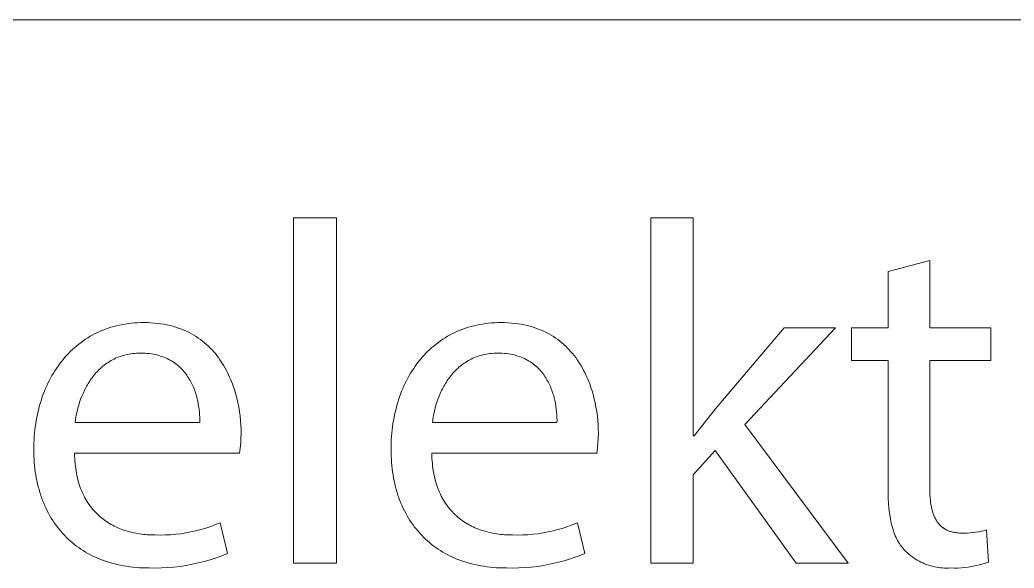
# Model space of a CAD drawing. Header units: millimetres. Extents: x -1283 to 2747, y -259 to 2557.
# Drawn here: x 2288.1 to 2370.6, y -191.6 to -146.1 of the extents above; entities that cross this region are included whole.
import ezdxf

# ---------------------------------------------------------------- set-up
doc = ezdxf.new("R2010")
doc.units = ezdxf.units.MM
doc.header["$MEASUREMENT"] = 0
doc.layers.add('Domyślny', color=7, linetype='Continuous', true_color=0x000000)

msp = doc.modelspace()

# ---------------------------------------------------------------- linework, layer by layer
at = {"layer": 'Domyślny', "color": 18, "lineweight": 15, "true_color": 0x000000}
for p, q in [((1223.933, -146.079), (2743.17, -146.079)), ((2310.806, -162.524), (2314.362, -162.524)), ((2310.806, -191.177), (2310.806, -162.524)), ((2314.362, -162.524), (2314.362, -191.177)), ((2340.473, -191.175), (2340.473, -162.522)), ((2340.473, -162.522), (2343.989, -162.522)), ((2343.989, -162.522), (2343.989, -180.613)), ((2360.172, -166.966), (2363.634, -166.04)), ((2363.634, -166.04), (2363.634, -171.65)), ((2360.172, -171.65), (2360.172, -166.966)), ((2294.962, -171.837), (2295.182, -171.752)), ((2295.182, -171.752), (2295.406, -171.673)), ((2295.406, -171.673), (2295.633, -171.6)), ((2295.633, -171.6), (2295.863, -171.533)), ((2295.863, -171.533), (2296.098, -171.471)), ((2296.098, -171.471), (2296.336, -171.416)), ((2296.336, -171.416), (2296.577, -171.368)), ((2296.577, -171.368), (2296.822, -171.325)), ((2296.822, -171.325), (2297.07, -171.289)), ((2297.07, -171.289), (2297.322, -171.259)), ((2297.322, -171.259), (2297.577, -171.236)), ((2297.577, -171.236), (2297.835, -171.219)), ((2297.835, -171.219), (2298.097, -171.209)), ((2298.097, -171.209), (2298.362, -171.205)), ((2298.362, -171.205), (2298.658, -171.21)), ((2298.658, -171.21), (2298.947, -171.222)), ((2298.947, -171.222), (2299.23, -171.242)), ((2299.23, -171.242), (2299.506, -171.269)), ((2299.506, -171.269), (2299.775, -171.305)), ((2299.775, -171.305), (2300.037, -171.347)), ((2300.037, -171.347), (2300.294, -171.397)), ((2300.294, -171.397), (2300.543, -171.453)), ((2300.543, -171.453), (2300.787, -171.517)), ((2300.787, -171.517), (2301.024, -171.587)), ((2301.024, -171.587), (2301.255, -171.664)), ((2301.255, -171.664), (2301.48, -171.747)), ((2301.48, -171.747), (2301.699, -171.836)), ((2324.635, -171.837), (2324.855, -171.752)), ((2324.855, -171.752), (2325.078, -171.673)), ((2325.078, -171.673), (2325.306, -171.6)), ((2325.306, -171.6), (2325.536, -171.533)), ((2325.536, -171.533), (2325.771, -171.471)), ((2325.771, -171.471), (2326.008, -171.416)), ((2326.008, -171.416), (2326.25, -171.368)), ((2326.25, -171.368), (2326.495, -171.325)), ((2326.495, -171.325), (2326.743, -171.289)), ((2326.743, -171.289), (2326.995, -171.259)), ((2326.995, -171.259), (2327.25, -171.236)), ((2327.25, -171.236), (2327.508, -171.219)), ((2327.508, -171.219), (2327.77, -171.209)), ((2327.77, -171.209), (2328.035, -171.205)), ((2328.035, -171.205), (2328.331, -171.21)), ((2328.331, -171.21), (2328.62, -171.222)), ((2328.62, -171.222), (2328.903, -171.242)), ((2328.903, -171.242), (2329.178, -171.269)), ((2329.178, -171.269), (2329.448, -171.305)), ((2329.448, -171.305), (2329.71, -171.347)), ((2329.71, -171.347), (2329.966, -171.397)), ((2329.966, -171.397), (2330.216, -171.453)), ((2330.216, -171.453), (2330.46, -171.517)), ((2330.46, -171.517), (2330.697, -171.587)), ((2330.697, -171.587), (2330.928, -171.664)), ((2330.928, -171.664), (2331.153, -171.747)), ((2331.153, -171.747), (2331.372, -171.836)), ((2345.815, -178.385), (2351.532, -171.648)), ((2355.813, -171.648), (2348.27, -179.674)), ((2351.532, -171.648), (2355.813, -171.648)), ((2357.139, -174.347), (2357.139, -171.65)), ((2357.139, -171.65), (2360.172, -171.65)), ((2363.634, -171.65), (2368.721, -171.65)), ((2368.721, -171.65), (2368.721, -174.347)), ((2293.527, -172.585), (2293.721, -172.462)), ((2293.721, -172.462), (2293.918, -172.344)), ((2293.918, -172.344), (2294.12, -172.232)), ((2294.12, -172.232), (2294.325, -172.125)), ((2294.325, -172.125), (2294.533, -172.023)), ((2294.533, -172.023), (2294.746, -171.927)), ((2294.746, -171.927), (2294.962, -171.837)), ((2301.699, -171.836), (2301.911, -171.931)), ((2301.911, -171.931), (2302.118, -172.032)), ((2302.118, -172.032), (2302.319, -172.138)), ((2302.319, -172.138), (2302.515, -172.25)), ((2302.515, -172.25), (2302.704, -172.367)), ((2302.704, -172.367), (2302.888, -172.489)), ((2302.888, -172.489), (2303.067, -172.616)), ((2323.2, -172.585), (2323.394, -172.462)), ((2323.394, -172.462), (2323.591, -172.344)), ((2323.591, -172.344), (2323.792, -172.232)), ((2323.792, -172.232), (2323.998, -172.125)), ((2323.998, -172.125), (2324.206, -172.023)), ((2324.206, -172.023), (2324.419, -171.927)), ((2324.419, -171.927), (2324.635, -171.837)), ((2331.372, -171.836), (2331.584, -171.931)), ((2331.584, -171.931), (2331.791, -172.032)), ((2331.791, -172.032), (2331.992, -172.138)), ((2331.992, -172.138), (2332.188, -172.25)), ((2332.188, -172.25), (2332.377, -172.367)), ((2332.377, -172.367), (2332.561, -172.489)), ((2332.561, -172.489), (2332.739, -172.616)), ((2292.448, -173.43), (2292.618, -173.277)), ((2292.618, -173.277), (2292.792, -173.129)), ((2292.792, -173.129), (2292.97, -172.985)), ((2292.97, -172.985), (2293.152, -172.847)), ((2293.152, -172.847), (2293.337, -172.714)), ((2293.337, -172.714), (2293.527, -172.585)), ((2303.067, -172.616), (2303.239, -172.748)), ((2303.239, -172.748), (2303.407, -172.884)), ((2303.407, -172.884), (2303.569, -173.025)), ((2303.569, -173.025), (2303.726, -173.169)), ((2303.726, -173.169), (2303.877, -173.318)), ((2303.877, -173.318), (2304.024, -173.471)), ((2322.12, -173.43), (2322.291, -173.277)), ((2322.291, -173.277), (2322.465, -173.129)), ((2322.465, -173.129), (2322.643, -172.985)), ((2322.643, -172.985), (2322.824, -172.847)), ((2322.824, -172.847), (2323.01, -172.714)), ((2323.01, -172.714), (2323.2, -172.585)), ((2332.739, -172.616), (2332.912, -172.748)), ((2332.912, -172.748), (2333.08, -172.884)), ((2333.08, -172.884), (2333.242, -173.025)), ((2333.242, -173.025), (2333.399, -173.169)), ((2333.399, -173.169), (2333.55, -173.318)), ((2333.55, -173.318), (2333.696, -173.471)), ((2291.658, -174.264), (2291.808, -174.088)), ((2291.808, -174.088), (2291.962, -173.917)), ((2291.962, -173.917), (2292.12, -173.75)), ((2292.12, -173.75), (2292.282, -173.588)), ((2292.282, -173.588), (2292.448, -173.43)), ((2295.889, -174.233), (2295.765, -174.296)), ((2296.017, -174.173), (2295.889, -174.233)), ((2296.147, -174.116), (2296.017, -174.173)), ((2296.279, -174.063), (2296.147, -174.116)), ((2296.415, -174.014), (2296.279, -174.063)), ((2296.553, -173.968), (2296.415, -174.014)), ((2296.694, -173.926), (2296.553, -173.968)), ((2296.838, -173.889), (2296.694, -173.926)), ((2296.985, -173.855), (2296.838, -173.889)), ((2297.135, -173.826), (2296.985, -173.855)), ((2297.287, -173.8), (2297.135, -173.826)), ((2297.443, -173.78), (2297.287, -173.8)), ((2297.601, -173.763), (2297.443, -173.78)), ((2297.762, -173.751), (2297.601, -173.763)), ((2297.927, -173.744), (2297.762, -173.751)), ((2298.094, -173.742), (2297.927, -173.744)), ((2298.279, -173.744), (2298.094, -173.742)), ((2298.46, -173.752), (2298.279, -173.744)), ((2298.636, -173.765), (2298.46, -173.752)), ((2298.808, -173.782), (2298.636, -173.765)), ((2298.976, -173.804), (2298.808, -173.782)), ((2299.14, -173.831), (2298.976, -173.804)), ((2299.3, -173.862), (2299.14, -173.831)), ((2299.455, -173.897), (2299.3, -173.862)), ((2299.606, -173.937), (2299.455, -173.897)), ((2299.754, -173.981), (2299.606, -173.937)), ((2299.897, -174.029), (2299.754, -173.981)), ((2300.037, -174.081), (2299.897, -174.029)), ((2300.172, -174.137), (2300.037, -174.081)), ((2300.304, -174.197), (2300.172, -174.137)), ((2300.432, -174.26), (2300.304, -174.197)), ((2304.024, -173.471), (2304.165, -173.627)), ((2304.165, -173.627), (2304.301, -173.787)), ((2304.301, -173.787), (2304.432, -173.95)), ((2304.432, -173.95), (2304.559, -174.117)), ((2304.559, -174.117), (2304.68, -174.286)), ((2321.331, -174.264), (2321.481, -174.088)), ((2321.481, -174.088), (2321.635, -173.917)), ((2321.635, -173.917), (2321.793, -173.75)), ((2321.793, -173.75), (2321.954, -173.588)), ((2321.954, -173.588), (2322.12, -173.43)), ((2325.562, -174.233), (2325.438, -174.296)), ((2325.69, -174.173), (2325.562, -174.233)), ((2325.82, -174.116), (2325.69, -174.173)), ((2325.952, -174.063), (2325.82, -174.116)), ((2326.088, -174.014), (2325.952, -174.063)), ((2326.226, -173.968), (2326.088, -174.014)), ((2326.367, -173.926), (2326.226, -173.968)), ((2326.511, -173.889), (2326.367, -173.926)), ((2326.658, -173.855), (2326.511, -173.889)), ((2326.808, -173.826), (2326.658, -173.855)), ((2326.96, -173.8), (2326.808, -173.826)), ((2327.116, -173.78), (2326.96, -173.8)), ((2327.274, -173.763), (2327.116, -173.78)), ((2327.435, -173.751), (2327.274, -173.763)), ((2327.599, -173.744), (2327.435, -173.751)), ((2327.767, -173.742), (2327.599, -173.744)), ((2327.952, -173.744), (2327.767, -173.742)), ((2328.133, -173.752), (2327.952, -173.744)), ((2328.309, -173.765), (2328.133, -173.752)), ((2328.481, -173.782), (2328.309, -173.765)), ((2328.649, -173.804), (2328.481, -173.782)), ((2328.813, -173.831), (2328.649, -173.804)), ((2328.973, -173.862), (2328.813, -173.831)), ((2329.128, -173.897), (2328.973, -173.862)), ((2329.279, -173.937), (2329.128, -173.897)), ((2329.427, -173.981), (2329.279, -173.937)), ((2329.57, -174.029), (2329.427, -173.981)), ((2329.71, -174.081), (2329.57, -174.029)), ((2329.845, -174.137), (2329.71, -174.081)), ((2329.977, -174.197), (2329.845, -174.137)), ((2330.105, -174.26), (2329.977, -174.197)), ((2333.696, -173.471), (2333.838, -173.627)), ((2333.838, -173.627), (2333.974, -173.787)), ((2333.974, -173.787), (2334.105, -173.95)), ((2334.105, -173.95), (2334.232, -174.117)), ((2334.232, -174.117), (2334.353, -174.286)), ((2290.974, -175.205), (2291.102, -175.009)), ((2291.102, -175.009), (2291.235, -174.816)), ((2291.235, -174.816), (2291.372, -174.628)), ((2291.372, -174.628), (2291.513, -174.444)), ((2291.513, -174.444), (2291.658, -174.264)), ((2294.763, -175.007), (2294.665, -175.099)), ((2294.864, -174.917), (2294.763, -175.007)), ((2294.967, -174.829), (2294.864, -174.917)), ((2295.073, -174.744), (2294.967, -174.829)), ((2295.182, -174.662), (2295.073, -174.744)), ((2295.293, -174.583), (2295.182, -174.662)), ((2295.407, -174.507), (2295.293, -174.583)), ((2295.524, -174.433), (2295.407, -174.507)), ((2295.643, -174.363), (2295.524, -174.433)), ((2295.765, -174.296), (2295.643, -174.363)), ((2300.556, -174.327), (2300.432, -174.26)), ((2300.676, -174.397), (2300.556, -174.327)), ((2300.793, -174.47), (2300.676, -174.397)), ((2300.906, -174.547), (2300.793, -174.47)), ((2301.016, -174.626), (2300.906, -174.547)), ((2301.122, -174.709), (2301.016, -174.626)), ((2301.225, -174.794), (2301.122, -174.709)), ((2301.324, -174.883), (2301.225, -174.794)), ((2301.419, -174.973), (2301.324, -174.883)), ((2301.512, -175.067), (2301.419, -174.973)), ((2304.68, -174.286), (2304.797, -174.458)), ((2304.797, -174.458), (2304.909, -174.633)), ((2304.909, -174.633), (2305.017, -174.81)), ((2305.017, -174.81), (2305.12, -174.99)), ((2305.12, -174.99), (2305.218, -175.171)), ((2320.646, -175.205), (2320.775, -175.009)), ((2320.775, -175.009), (2320.908, -174.816)), ((2320.908, -174.816), (2321.045, -174.628)), ((2321.045, -174.628), (2321.186, -174.444)), ((2321.186, -174.444), (2321.331, -174.264)), ((2324.436, -175.007), (2324.338, -175.099)), ((2324.537, -174.917), (2324.436, -175.007)), ((2324.64, -174.829), (2324.537, -174.917)), ((2324.746, -174.744), (2324.64, -174.829)), ((2324.855, -174.662), (2324.746, -174.744)), ((2324.966, -174.583), (2324.855, -174.662)), ((2325.08, -174.507), (2324.966, -174.583)), ((2325.197, -174.433), (2325.08, -174.507)), ((2325.316, -174.363), (2325.197, -174.433)), ((2325.438, -174.296), (2325.316, -174.363)), ((2330.229, -174.327), (2330.105, -174.26)), ((2330.349, -174.397), (2330.229, -174.327)), ((2330.466, -174.47), (2330.349, -174.397)), ((2330.579, -174.547), (2330.466, -174.47)), ((2330.689, -174.626), (2330.579, -174.547)), ((2330.795, -174.709), (2330.689, -174.626)), ((2330.897, -174.794), (2330.795, -174.709)), ((2330.997, -174.883), (2330.897, -174.794)), ((2331.092, -174.973), (2330.997, -174.883)), ((2331.185, -175.067), (2331.092, -174.973)), ((2334.353, -174.286), (2334.47, -174.458)), ((2334.47, -174.458), (2334.582, -174.633)), ((2334.582, -174.633), (2334.69, -174.81)), ((2334.69, -174.81), (2334.793, -174.99)), ((2334.793, -174.99), (2334.891, -175.171)), ((2360.172, -174.347), (2357.139, -174.347)), ((2360.172, -185.003), (2360.172, -174.347)), ((2368.721, -174.347), (2363.634, -174.347)), ((2363.634, -174.347), (2363.634, -184.882)), ((2290.503, -176.03), (2290.614, -175.818)), ((2290.614, -175.818), (2290.729, -175.61)), ((2290.729, -175.61), (2290.849, -175.406)), ((2290.849, -175.406), (2290.974, -175.205)), ((2294.047, -175.809), (2293.968, -175.917)), ((2294.128, -175.701), (2294.047, -175.809)), ((2294.211, -175.596), (2294.128, -175.701)), ((2294.297, -175.492), (2294.211, -175.596)), ((2294.385, -175.391), (2294.297, -175.492)), ((2294.476, -175.292), (2294.385, -175.391)), ((2294.569, -175.194), (2294.476, -175.292)), ((2294.665, -175.099), (2294.569, -175.194)), ((2301.601, -175.163), (2301.512, -175.067)), ((2301.687, -175.261), (2301.601, -175.163)), ((2301.77, -175.361), (2301.687, -175.261)), ((2301.849, -175.463), (2301.77, -175.361)), ((2301.926, -175.568), (2301.849, -175.463)), ((2301.999, -175.674), (2301.926, -175.568)), ((2302.069, -175.782), (2301.999, -175.674)), ((2302.137, -175.892), (2302.069, -175.782)), ((2305.218, -175.171), (2305.313, -175.355)), ((2305.313, -175.355), (2305.402, -175.54)), ((2305.402, -175.54), (2305.488, -175.727)), ((2305.488, -175.727), (2305.569, -175.915)), ((2320.176, -176.03), (2320.287, -175.818)), ((2320.287, -175.818), (2320.402, -175.61)), ((2320.402, -175.61), (2320.522, -175.406)), ((2320.522, -175.406), (2320.646, -175.205)), ((2323.72, -175.809), (2323.641, -175.917)), ((2323.801, -175.701), (2323.72, -175.809)), ((2323.884, -175.596), (2323.801, -175.701)), ((2323.97, -175.492), (2323.884, -175.596)), ((2324.058, -175.391), (2323.97, -175.492)), ((2324.149, -175.292), (2324.058, -175.391)), ((2324.242, -175.194), (2324.149, -175.292)), ((2324.338, -175.099), (2324.242, -175.194)), ((2331.274, -175.163), (2331.185, -175.067)), ((2331.36, -175.261), (2331.274, -175.163)), ((2331.443, -175.361), (2331.36, -175.261)), ((2331.522, -175.463), (2331.443, -175.361)), ((2331.599, -175.568), (2331.522, -175.463)), ((2331.672, -175.674), (2331.599, -175.568)), ((2331.742, -175.782), (2331.672, -175.674)), ((2331.81, -175.892), (2331.742, -175.782)), ((2334.891, -175.171), (2334.986, -175.355)), ((2334.986, -175.355), (2335.075, -175.54)), ((2335.075, -175.54), (2335.161, -175.727)), ((2335.161, -175.727), (2335.242, -175.915)), ((2290.103, -176.912), (2290.196, -176.686)), ((2290.196, -176.686), (2290.294, -176.464)), ((2290.294, -176.464), (2290.396, -176.245)), ((2290.396, -176.245), (2290.503, -176.03)), ((2293.548, -176.602), (2293.486, -176.72)), ((2293.612, -176.484), (2293.548, -176.602)), ((2293.679, -176.368), (2293.612, -176.484)), ((2293.747, -176.254), (2293.679, -176.368)), ((2293.819, -176.14), (2293.747, -176.254)), ((2293.892, -176.028), (2293.819, -176.14)), ((2293.968, -175.917), (2293.892, -176.028)), ((2302.201, -176.003), (2302.137, -175.892)), ((2302.263, -176.115), (2302.201, -176.003)), ((2302.322, -176.229), (2302.263, -176.115)), ((2302.378, -176.344), (2302.322, -176.229)), ((2302.431, -176.461), (2302.378, -176.344)), ((2302.482, -176.578), (2302.431, -176.461)), ((2302.529, -176.696), (2302.482, -176.578)), ((2302.575, -176.815), (2302.529, -176.696)), ((2305.569, -175.915), (2305.647, -176.105)), ((2305.647, -176.105), (2305.72, -176.295)), ((2305.72, -176.295), (2305.789, -176.486)), ((2305.789, -176.486), (2305.854, -176.679)), ((2305.854, -176.679), (2305.915, -176.871)), ((2319.776, -176.912), (2319.869, -176.686)), ((2319.869, -176.686), (2319.967, -176.464)), ((2319.967, -176.464), (2320.069, -176.245)), ((2320.069, -176.245), (2320.176, -176.03)), ((2323.221, -176.602), (2323.159, -176.72)), ((2323.285, -176.484), (2323.221, -176.602)), ((2323.351, -176.368), (2323.285, -176.484)), ((2323.42, -176.254), (2323.351, -176.368)), ((2323.492, -176.14), (2323.42, -176.254)), ((2323.565, -176.028), (2323.492, -176.14)), ((2323.641, -175.917), (2323.565, -176.028)), ((2331.874, -176.003), (2331.81, -175.892)), ((2331.936, -176.115), (2331.874, -176.003)), ((2331.995, -176.229), (2331.936, -176.115)), ((2332.051, -176.344), (2331.995, -176.229)), ((2332.104, -176.461), (2332.051, -176.344)), ((2332.154, -176.578), (2332.104, -176.461)), ((2332.202, -176.696), (2332.154, -176.578)), ((2332.248, -176.815), (2332.202, -176.696)), ((2335.242, -175.915), (2335.319, -176.105)), ((2335.319, -176.105), (2335.393, -176.295)), ((2335.393, -176.295), (2335.462, -176.486)), ((2335.462, -176.486), (2335.527, -176.679)), ((2335.527, -176.679), (2335.588, -176.871)), ((2289.85, -177.609), (2289.93, -177.374)), ((2289.93, -177.374), (2290.014, -177.141)), ((2290.014, -177.141), (2290.103, -176.912)), ((2293.21, -177.324), (2293.115, -177.569)), ((2293.313, -177.08), (2293.21, -177.324)), ((2293.369, -176.959), (2293.313, -177.08)), ((2293.426, -176.839), (2293.369, -176.959)), ((2293.486, -176.72), (2293.426, -176.839)), ((2302.618, -176.935), (2302.575, -176.815)), ((2302.658, -177.055), (2302.618, -176.935)), ((2302.696, -177.175), (2302.658, -177.055)), ((2302.731, -177.296), (2302.696, -177.175)), ((2302.764, -177.417), (2302.731, -177.296)), ((2302.795, -177.539), (2302.764, -177.417)), ((2302.823, -177.66), (2302.795, -177.539)), ((2305.915, -176.871), (2305.973, -177.064)), ((2305.973, -177.064), (2306.027, -177.257)), ((2306.027, -177.257), (2306.077, -177.45)), ((2306.077, -177.45), (2306.167, -177.836)), ((2319.523, -177.609), (2319.603, -177.374)), ((2319.603, -177.374), (2319.687, -177.141)), ((2319.687, -177.141), (2319.776, -176.912)), ((2322.883, -177.324), (2322.788, -177.569)), ((2322.986, -177.08), (2322.883, -177.324)), ((2323.041, -176.959), (2322.986, -177.08)), ((2323.099, -176.839), (2323.041, -176.959)), ((2323.159, -176.72), (2323.099, -176.839)), ((2332.29, -176.935), (2332.248, -176.815)), ((2332.331, -177.055), (2332.29, -176.935)), ((2332.369, -177.175), (2332.331, -177.055)), ((2332.404, -177.296), (2332.369, -177.175)), ((2332.437, -177.417), (2332.404, -177.296)), ((2332.468, -177.539), (2332.437, -177.417)), ((2332.496, -177.66), (2332.468, -177.539)), ((2335.588, -176.871), (2335.646, -177.064)), ((2335.646, -177.064), (2335.7, -177.257)), ((2335.7, -177.257), (2335.75, -177.45)), ((2335.75, -177.45), (2335.84, -177.836)), ((2289.578, -178.581), (2289.639, -178.333)), ((2289.639, -178.333), (2289.705, -178.089)), ((2289.705, -178.089), (2289.775, -177.847)), ((2289.775, -177.847), (2289.85, -177.609)), ((2292.882, -178.31), (2292.821, -178.556)), ((2292.951, -178.063), (2292.882, -178.31)), ((2293.029, -177.816), (2292.951, -178.063)), ((2293.115, -177.569), (2293.029, -177.816)), ((2302.873, -177.902), (2302.823, -177.66)), ((2302.915, -178.143), (2302.873, -177.902)), ((2302.948, -178.382), (2302.915, -178.143)), ((2306.167, -177.836), (2306.243, -178.22)), ((2306.243, -178.22), (2306.306, -178.6)), ((2319.251, -178.581), (2319.312, -178.333)), ((2319.312, -178.333), (2319.378, -178.089)), ((2319.378, -178.089), (2319.448, -177.847)), ((2319.448, -177.847), (2319.523, -177.609)), ((2322.555, -178.31), (2322.494, -178.556)), ((2322.624, -178.063), (2322.555, -178.31)), ((2322.702, -177.816), (2322.624, -178.063)), ((2322.788, -177.569), (2322.702, -177.816)), ((2332.546, -177.902), (2332.496, -177.66)), ((2332.588, -178.143), (2332.546, -177.902)), ((2332.621, -178.382), (2332.588, -178.143)), ((2335.84, -177.836), (2335.916, -178.22)), ((2335.916, -178.22), (2335.979, -178.6)), ((2289.424, -179.339), (2289.471, -179.083)), ((2289.471, -179.083), (2289.522, -178.831)), ((2289.522, -178.831), (2289.578, -178.581)), ((2292.724, -179.041), (2292.687, -179.279)), ((2292.769, -178.8), (2292.724, -179.041)), ((2292.821, -178.556), (2292.769, -178.8)), ((2302.974, -178.617), (2302.948, -178.382)), ((2302.992, -178.849), (2302.974, -178.617)), ((2303.003, -179.076), (2302.992, -178.849)), ((2303.008, -179.298), (2303.003, -179.076)), ((2306.306, -178.6), (2306.356, -178.975)), ((2306.356, -178.975), (2306.394, -179.344)), ((2319.097, -179.339), (2319.144, -179.083)), ((2319.144, -179.083), (2319.195, -178.831)), ((2319.195, -178.831), (2319.251, -178.581)), ((2322.397, -179.041), (2322.36, -179.279)), ((2322.442, -178.8), (2322.397, -179.041)), ((2322.494, -178.556), (2322.442, -178.8)), ((2332.647, -178.617), (2332.621, -178.382)), ((2332.665, -178.849), (2332.647, -178.617)), ((2332.676, -179.076), (2332.665, -178.849)), ((2332.68, -179.298), (2332.676, -179.076)), ((2335.979, -178.6), (2336.029, -178.975)), ((2336.029, -178.975), (2336.067, -179.344)), ((2344.07, -180.613), (2345.815, -178.385)), ((2289.313, -180.119), (2289.345, -179.857)), ((2289.345, -179.857), (2289.382, -179.596)), ((2289.382, -179.596), (2289.424, -179.339)), ((2292.687, -179.279), (2292.658, -179.513)), ((2292.658, -179.513), (2303.006, -179.513)), ((2303.006, -179.513), (2303.008, -179.298)), ((2306.394, -179.344), (2306.421, -179.705)), ((2306.421, -179.705), (2306.436, -180.057)), ((2318.985, -180.119), (2319.018, -179.857)), ((2319.018, -179.857), (2319.055, -179.596)), ((2319.055, -179.596), (2319.097, -179.339)), ((2322.36, -179.279), (2322.331, -179.513)), ((2322.331, -179.513), (2332.678, -179.513)), ((2332.678, -179.513), (2332.68, -179.298)), ((2336.067, -179.344), (2336.094, -179.705)), ((2336.094, -179.705), (2336.109, -180.057)), ((2348.27, -179.674), (2356.86, -191.175)), ((2289.245, -180.921), (2289.263, -180.651)), ((2289.263, -180.651), (2289.285, -180.384)), ((2289.285, -180.384), (2289.313, -180.119)), ((2306.431, -180.812), (2306.407, -181.226)), ((2306.441, -180.399), (2306.431, -180.812)), ((2306.436, -180.057), (2306.441, -180.399)), ((2318.918, -180.921), (2318.936, -180.651)), ((2318.936, -180.651), (2318.958, -180.384)), ((2318.958, -180.384), (2318.985, -180.119)), ((2336.103, -180.812), (2336.08, -181.226)), ((2336.114, -180.399), (2336.103, -180.812)), ((2336.109, -180.057), (2336.114, -180.399)), ((2343.989, -180.613), (2344.07, -180.613)), ((2289.223, -181.741), (2289.225, -181.465)), ((2289.225, -181.465), (2289.233, -181.192)), ((2289.233, -181.192), (2289.245, -180.921)), ((2306.37, -181.638), (2306.32, -182.049)), ((2306.407, -181.226), (2306.37, -181.638)), ((2318.896, -181.741), (2318.898, -181.465)), ((2318.898, -181.465), (2318.906, -181.192)), ((2318.906, -181.192), (2318.918, -180.921)), ((2336.043, -181.638), (2335.993, -182.049)), ((2336.08, -181.226), (2336.043, -181.638)), ((2289.225, -182.015), (2289.223, -181.741)), ((2289.233, -182.286), (2289.225, -182.015)), ((2289.246, -182.554), (2289.233, -182.286)), ((2292.605, -182.049), (2292.61, -182.272)), ((2306.32, -182.049), (2292.605, -182.049)), ((2292.61, -182.272), (2292.62, -182.491)), ((2292.62, -182.491), (2292.634, -182.706)), ((2318.898, -182.015), (2318.896, -181.741)), ((2318.906, -182.286), (2318.898, -182.015)), ((2318.919, -182.554), (2318.906, -182.286)), ((2322.278, -182.049), (2322.283, -182.272)), ((2335.993, -182.049), (2322.278, -182.049)), ((2322.283, -182.272), (2322.293, -182.491)), ((2322.293, -182.491), (2322.307, -182.706)), ((2345.815, -181.821), (2343.989, -183.834)), ((2352.552, -191.175), (2345.815, -181.821)), ((2289.264, -182.82), (2289.246, -182.554)), ((2289.288, -183.082), (2289.264, -182.82)), ((2289.316, -183.342), (2289.288, -183.082)), ((2292.634, -182.706), (2292.652, -182.917)), ((2292.652, -182.917), (2292.674, -183.124)), ((2292.674, -183.124), (2292.701, -183.327)), ((2318.937, -182.82), (2318.919, -182.554)), ((2318.961, -183.082), (2318.937, -182.82)), ((2318.989, -183.342), (2318.961, -183.082)), ((2322.307, -182.706), (2322.325, -182.917)), ((2322.325, -182.917), (2322.347, -183.124)), ((2322.347, -183.124), (2322.374, -183.327)), ((2289.35, -183.598), (2289.316, -183.342)), ((2289.388, -183.851), (2289.35, -183.598)), ((2289.432, -184.101), (2289.388, -183.851)), ((2289.481, -184.348), (2289.432, -184.101)), ((2292.701, -183.327), (2292.731, -183.526)), ((2292.731, -183.526), (2292.766, -183.721)), ((2292.766, -183.721), (2292.804, -183.911)), ((2292.804, -183.911), (2292.847, -184.098)), ((2292.847, -184.098), (2292.893, -184.281)), ((2319.023, -183.598), (2318.989, -183.342)), ((2319.061, -183.851), (2319.023, -183.598)), ((2319.105, -184.101), (2319.061, -183.851)), ((2319.154, -184.348), (2319.105, -184.101)), ((2322.374, -183.327), (2322.404, -183.526)), ((2322.404, -183.526), (2322.439, -183.721)), ((2322.439, -183.721), (2322.477, -183.911)), ((2322.477, -183.911), (2322.52, -184.098)), ((2322.52, -184.098), (2322.566, -184.281)), ((2343.989, -183.834), (2343.989, -191.175)), ((2289.534, -184.591), (2289.481, -184.348)), ((2289.593, -184.831), (2289.534, -184.591)), ((2289.656, -185.068), (2289.593, -184.831)), ((2292.893, -184.281), (2292.943, -184.46)), ((2292.943, -184.46), (2292.997, -184.635)), ((2292.997, -184.635), (2293.054, -184.806)), ((2293.054, -184.806), (2293.115, -184.974)), ((2319.207, -184.591), (2319.154, -184.348)), ((2319.266, -184.831), (2319.207, -184.591)), ((2319.329, -185.068), (2319.266, -184.831)), ((2322.566, -184.281), (2322.616, -184.46)), ((2322.616, -184.46), (2322.669, -184.635)), ((2322.669, -184.635), (2322.727, -184.806)), ((2322.727, -184.806), (2322.788, -184.974)), ((2363.634, -184.882), (2363.636, -185.106)), ((2289.725, -185.301), (2289.656, -185.068)), ((2289.798, -185.531), (2289.725, -185.301)), ((2289.876, -185.758), (2289.798, -185.531)), ((2289.959, -185.98), (2289.876, -185.758)), ((2293.115, -184.974), (2293.179, -185.137)), ((2293.179, -185.137), (2293.247, -185.297)), ((2293.247, -185.297), (2293.319, -185.453)), ((2293.319, -185.453), (2293.394, -185.605)), ((2293.394, -185.605), (2293.472, -185.753)), ((2293.472, -185.753), (2293.553, -185.898)), ((2319.398, -185.301), (2319.329, -185.068)), ((2319.471, -185.531), (2319.398, -185.301)), ((2319.549, -185.758), (2319.471, -185.531)), ((2319.632, -185.98), (2319.549, -185.758)), ((2322.788, -184.974), (2322.852, -185.137)), ((2322.852, -185.137), (2322.92, -185.297)), ((2322.92, -185.297), (2322.992, -185.453)), ((2322.992, -185.453), (2323.066, -185.605)), ((2323.066, -185.605), (2323.145, -185.753)), ((2323.145, -185.753), (2323.226, -185.898)), ((2360.176, -185.427), (2360.172, -185.003)), ((2360.189, -185.838), (2360.176, -185.427)), ((2363.636, -185.106), (2363.643, -185.323)), ((2363.643, -185.323), (2363.653, -185.534)), ((2363.653, -185.534), (2363.668, -185.739)), ((2363.668, -185.739), (2363.687, -185.938)), ((2290.047, -186.2), (2289.959, -185.98)), ((2290.14, -186.415), (2290.047, -186.2)), ((2290.237, -186.627), (2290.14, -186.415)), ((2293.553, -185.898), (2293.638, -186.039)), ((2293.638, -186.039), (2293.725, -186.176)), ((2293.725, -186.176), (2293.816, -186.309)), ((2293.816, -186.309), (2293.91, -186.439)), ((2293.91, -186.439), (2294.007, -186.565)), ((2294.007, -186.565), (2294.106, -186.688)), ((2319.72, -186.2), (2319.632, -185.98)), ((2319.813, -186.415), (2319.72, -186.2)), ((2319.91, -186.627), (2319.813, -186.415)), ((2323.226, -185.898), (2323.31, -186.039)), ((2323.31, -186.039), (2323.398, -186.176)), ((2323.398, -186.176), (2323.489, -186.309)), ((2323.489, -186.309), (2323.583, -186.439)), ((2323.583, -186.439), (2323.679, -186.565)), ((2323.679, -186.565), (2323.779, -186.688)), ((2360.212, -186.235), (2360.189, -185.838)), ((2360.244, -186.619), (2360.212, -186.235)), ((2360.287, -186.989), (2360.244, -186.619)), ((2363.687, -185.938), (2363.711, -186.13)), ((2363.711, -186.13), (2363.739, -186.316)), ((2363.739, -186.316), (2363.772, -186.495)), ((2363.772, -186.495), (2363.791, -186.582)), ((2363.791, -186.582), (2363.81, -186.668)), ((2290.339, -186.835), (2290.237, -186.627)), ((2290.446, -187.039), (2290.339, -186.835)), ((2290.557, -187.24), (2290.446, -187.039)), ((2290.673, -187.436), (2290.557, -187.24)), ((2290.794, -187.629), (2290.673, -187.436)), ((2294.106, -186.688), (2294.209, -186.807)), ((2294.209, -186.807), (2294.314, -186.922)), ((2294.314, -186.922), (2294.422, -187.034)), ((2294.422, -187.034), (2294.533, -187.142)), ((2294.533, -187.142), (2294.646, -187.246)), ((2294.646, -187.246), (2294.762, -187.347)), ((2294.762, -187.347), (2294.881, -187.445)), ((2294.881, -187.445), (2295.001, -187.539)), ((2320.012, -186.835), (2319.91, -186.627)), ((2320.119, -187.039), (2320.012, -186.835)), ((2320.23, -187.24), (2320.119, -187.039)), ((2320.346, -187.436), (2320.23, -187.24)), ((2320.467, -187.629), (2320.346, -187.436)), ((2323.779, -186.688), (2323.882, -186.807)), ((2323.882, -186.807), (2323.987, -186.922)), ((2323.987, -186.922), (2324.095, -187.034)), ((2324.095, -187.034), (2324.206, -187.142)), ((2324.206, -187.142), (2324.319, -187.246)), ((2324.319, -187.246), (2324.435, -187.347)), ((2324.435, -187.347), (2324.553, -187.445)), ((2324.553, -187.445), (2324.674, -187.539)), ((2360.312, -187.169), (2360.287, -186.989)), ((2360.34, -187.345), (2360.312, -187.169)), ((2360.37, -187.518), (2360.34, -187.345)), ((2363.81, -186.668), (2363.831, -186.751)), ((2363.831, -186.751), (2363.853, -186.834)), ((2363.853, -186.834), (2363.877, -186.914)), ((2363.877, -186.914), (2363.902, -186.993)), ((2363.902, -186.993), (2363.928, -187.07)), ((2363.928, -187.07), (2363.955, -187.146)), ((2363.955, -187.146), (2363.984, -187.219)), ((2363.984, -187.219), (2364.014, -187.291)), ((2364.014, -187.291), (2364.045, -187.362)), ((2364.045, -187.362), (2364.078, -187.43)), ((2364.078, -187.43), (2364.112, -187.497)), ((2290.919, -187.818), (2290.794, -187.629)), ((2291.049, -188.002), (2290.919, -187.818)), ((2291.184, -188.183), (2291.049, -188.002)), ((2291.322, -188.359), (2291.184, -188.183)), ((2295.001, -187.539), (2295.125, -187.63)), ((2295.125, -187.63), (2295.25, -187.717)), ((2295.25, -187.717), (2295.378, -187.801)), ((2295.378, -187.801), (2295.508, -187.881)), ((2295.508, -187.881), (2295.641, -187.958)), ((2295.641, -187.958), (2295.775, -188.032)), ((2295.775, -188.032), (2295.911, -188.102)), ((2295.911, -188.102), (2296.05, -188.169)), ((2296.05, -188.169), (2296.19, -188.233)), ((2296.19, -188.233), (2296.332, -188.293)), ((2303.105, -188.385), (2303.513, -188.265)), ((2303.513, -188.265), (2303.917, -188.13)), ((2303.917, -188.13), (2304.316, -187.982)), ((2304.316, -187.982), (2304.71, -187.82)), ((2304.71, -187.82), (2305.314, -190.37)), ((2320.592, -187.818), (2320.467, -187.629)), ((2320.722, -188.002), (2320.592, -187.818)), ((2320.856, -188.183), (2320.722, -188.002)), ((2320.995, -188.359), (2320.856, -188.183)), ((2324.674, -187.539), (2324.798, -187.63)), ((2324.798, -187.63), (2324.923, -187.717)), ((2324.923, -187.717), (2325.051, -187.801)), ((2325.051, -187.801), (2325.181, -187.881)), ((2325.181, -187.881), (2325.314, -187.958)), ((2325.314, -187.958), (2325.448, -188.032)), ((2325.448, -188.032), (2325.584, -188.102)), ((2325.584, -188.102), (2325.723, -188.169)), ((2325.723, -188.169), (2325.863, -188.233)), ((2325.863, -188.233), (2326.005, -188.293)), ((2332.778, -188.385), (2333.186, -188.265)), ((2333.186, -188.265), (2333.59, -188.13)), ((2333.59, -188.13), (2333.989, -187.982)), ((2333.989, -187.982), (2334.383, -187.82)), ((2334.383, -187.82), (2334.987, -190.37)), ((2360.404, -187.687), (2360.37, -187.518)), ((2360.44, -187.852), (2360.404, -187.687)), ((2360.479, -188.014), (2360.44, -187.852)), ((2360.521, -188.173), (2360.479, -188.014)), ((2360.566, -188.327), (2360.521, -188.173)), ((2364.112, -187.497), (2364.148, -187.562)), ((2364.148, -187.562), (2364.185, -187.626)), ((2364.185, -187.626), (2364.223, -187.687)), ((2364.223, -187.687), (2364.263, -187.747)), ((2364.263, -187.747), (2364.304, -187.805)), ((2364.304, -187.805), (2364.347, -187.861)), ((2364.347, -187.861), (2364.392, -187.916)), ((2364.392, -187.916), (2364.437, -187.969)), ((2364.437, -187.969), (2364.485, -188.019)), ((2364.485, -188.019), (2364.534, -188.068)), ((2364.534, -188.068), (2364.584, -188.116)), ((2364.584, -188.116), (2364.61, -188.139)), ((2364.61, -188.139), (2364.636, -188.161)), ((2364.636, -188.161), (2364.662, -188.183)), ((2364.662, -188.183), (2364.689, -188.205)), ((2364.689, -188.205), (2364.717, -188.226)), ((2364.717, -188.226), (2364.744, -188.246)), ((2364.744, -188.246), (2364.773, -188.266)), ((2364.773, -188.266), (2364.801, -188.286)), ((2291.466, -188.532), (2291.322, -188.359)), ((2291.614, -188.7), (2291.466, -188.532)), ((2291.766, -188.864), (2291.614, -188.7)), ((2291.922, -189.023), (2291.766, -188.864)), ((2292.083, -189.178), (2291.922, -189.023)), ((2296.332, -188.293), (2296.476, -188.35)), ((2296.476, -188.35), (2296.622, -188.404)), ((2296.622, -188.404), (2296.77, -188.455)), ((2296.77, -188.455), (2296.919, -188.502)), ((2296.919, -188.502), (2297.07, -188.546)), ((2297.07, -188.546), (2297.222, -188.587)), ((2297.222, -188.587), (2297.376, -188.625)), ((2297.376, -188.625), (2297.531, -188.66)), ((2297.531, -188.66), (2297.687, -188.691)), ((2297.687, -188.691), (2297.845, -188.72)), ((2297.845, -188.72), (2298.004, -188.745)), ((2298.004, -188.745), (2298.165, -188.768)), ((2298.165, -188.768), (2298.326, -188.787)), ((2298.326, -188.787), (2298.488, -188.803)), ((2298.488, -188.803), (2298.652, -188.817)), ((2298.652, -188.817), (2298.816, -188.827)), ((2298.816, -188.827), (2298.982, -188.834)), ((2298.982, -188.834), (2299.148, -188.839)), ((2299.148, -188.839), (2299.315, -188.84)), ((2299.315, -188.84), (2299.741, -188.847)), ((2299.741, -188.847), (2300.166, -188.839)), ((2300.166, -188.839), (2300.591, -188.817)), ((2300.591, -188.817), (2301.016, -188.78)), ((2301.016, -188.78), (2301.438, -188.73)), ((2301.438, -188.73), (2301.859, -188.665)), ((2301.859, -188.665), (2302.277, -188.586)), ((2302.277, -188.586), (2302.693, -188.493)), ((2302.693, -188.493), (2303.105, -188.385)), ((2321.139, -188.532), (2320.995, -188.359)), ((2321.286, -188.7), (2321.139, -188.532)), ((2321.439, -188.864), (2321.286, -188.7)), ((2321.595, -189.023), (2321.439, -188.864)), ((2321.756, -189.178), (2321.595, -189.023)), ((2326.005, -188.293), (2326.149, -188.35)), ((2326.149, -188.35), (2326.295, -188.404)), ((2326.295, -188.404), (2326.443, -188.455)), ((2326.443, -188.455), (2326.592, -188.502)), ((2326.592, -188.502), (2326.743, -188.546)), ((2326.743, -188.546), (2326.895, -188.587)), ((2326.895, -188.587), (2327.049, -188.625)), ((2327.049, -188.625), (2327.204, -188.66)), ((2327.204, -188.66), (2327.36, -188.691)), ((2327.36, -188.691), (2327.518, -188.72)), ((2327.518, -188.72), (2327.677, -188.745)), ((2327.677, -188.745), (2327.838, -188.768)), ((2327.838, -188.768), (2327.999, -188.787)), ((2327.999, -188.787), (2328.161, -188.803)), ((2328.161, -188.803), (2328.325, -188.817)), ((2328.325, -188.817), (2328.489, -188.827)), ((2328.489, -188.827), (2328.655, -188.834)), ((2328.655, -188.834), (2328.821, -188.839)), ((2328.821, -188.839), (2328.988, -188.84)), ((2328.988, -188.84), (2329.413, -188.847)), ((2329.413, -188.847), (2329.839, -188.839)), ((2329.839, -188.839), (2330.264, -188.817)), ((2330.264, -188.817), (2330.689, -188.78)), ((2330.689, -188.78), (2331.111, -188.73)), ((2331.111, -188.73), (2331.532, -188.665)), ((2331.532, -188.665), (2331.95, -188.586)), ((2331.95, -188.586), (2332.366, -188.493)), ((2332.366, -188.493), (2332.778, -188.385)), ((2360.614, -188.478), (2360.566, -188.327)), ((2360.665, -188.625), (2360.614, -188.478)), ((2360.72, -188.769), (2360.665, -188.625)), ((2360.777, -188.908), (2360.72, -188.769)), ((2360.838, -189.044), (2360.777, -188.908)), ((2360.902, -189.176), (2360.838, -189.044)), ((2364.801, -188.286), (2364.83, -188.305)), ((2364.83, -188.305), (2364.859, -188.324)), ((2364.859, -188.324), (2364.889, -188.342)), ((2364.889, -188.342), (2364.919, -188.36)), ((2364.919, -188.36), (2364.981, -188.394)), ((2364.981, -188.394), (2365.044, -188.427)), ((2365.044, -188.427), (2365.109, -188.457)), ((2365.109, -188.457), (2365.176, -188.486)), ((2365.176, -188.486), (2365.244, -188.512)), ((2365.244, -188.512), (2365.314, -188.537)), ((2365.314, -188.537), (2365.386, -188.56)), ((2365.386, -188.56), (2365.459, -188.58)), ((2365.459, -188.58), (2365.534, -188.599)), ((2365.534, -188.599), (2365.611, -188.616)), ((2365.611, -188.616), (2365.69, -188.631)), ((2365.69, -188.631), (2365.77, -188.644)), ((2365.77, -188.644), (2365.853, -188.655)), ((2365.853, -188.655), (2365.937, -188.664)), ((2365.937, -188.664), (2366.023, -188.671)), ((2366.023, -188.671), (2366.11, -188.676)), ((2366.11, -188.676), (2366.2, -188.679)), ((2366.2, -188.679), (2366.292, -188.68)), ((2366.292, -188.68), (2366.524, -188.681)), ((2366.524, -188.681), (2366.756, -188.675)), ((2366.756, -188.675), (2366.988, -188.661)), ((2366.988, -188.661), (2367.219, -188.64)), ((2367.219, -188.64), (2367.449, -188.611)), ((2367.449, -188.611), (2367.679, -188.576)), ((2367.679, -188.576), (2367.907, -188.533)), ((2367.907, -188.533), (2368.133, -188.483)), ((2368.133, -188.483), (2368.358, -188.425)), ((2368.358, -188.425), (2368.506, -191.096)), ((2292.249, -189.329), (2292.083, -189.178)), ((2292.419, -189.475), (2292.249, -189.329)), ((2292.593, -189.617), (2292.419, -189.475)), ((2292.771, -189.754), (2292.593, -189.617)), ((2292.953, -189.887), (2292.771, -189.754)), ((2293.14, -190.015), (2292.953, -189.887)), ((2321.922, -189.329), (2321.756, -189.178)), ((2322.091, -189.475), (2321.922, -189.329)), ((2322.265, -189.617), (2322.091, -189.475)), ((2322.444, -189.754), (2322.265, -189.617)), ((2322.626, -189.887), (2322.444, -189.754)), ((2322.813, -190.015), (2322.626, -189.887)), ((2360.97, -189.304), (2360.902, -189.176)), ((2361.041, -189.428), (2360.97, -189.304)), ((2361.077, -189.489), (2361.041, -189.428)), ((2361.115, -189.548), (2361.077, -189.489)), ((2361.154, -189.607), (2361.115, -189.548)), ((2361.193, -189.665), (2361.154, -189.607)), ((2361.233, -189.721), (2361.193, -189.665)), ((2361.274, -189.777), (2361.233, -189.721)), ((2361.317, -189.831), (2361.274, -189.777)), ((2361.36, -189.885), (2361.317, -189.831)), ((2361.403, -189.938), (2361.36, -189.885)), ((2293.331, -190.139), (2293.14, -190.015)), ((2293.526, -190.257), (2293.331, -190.139)), ((2293.725, -190.371), (2293.526, -190.257)), ((2293.929, -190.48), (2293.725, -190.371)), ((2294.136, -190.584), (2293.929, -190.48)), ((2294.347, -190.684), (2294.136, -190.584)), ((2294.563, -190.778), (2294.347, -190.684)), ((2304.357, -190.735), (2303.87, -190.893)), ((2304.838, -190.56), (2304.357, -190.735)), ((2305.314, -190.37), (2304.838, -190.56)), ((2323.004, -190.139), (2322.813, -190.015)), ((2323.199, -190.257), (2323.004, -190.139)), ((2323.398, -190.371), (2323.199, -190.257)), ((2323.601, -190.48), (2323.398, -190.371)), ((2323.809, -190.584), (2323.601, -190.48)), ((2324.02, -190.684), (2323.809, -190.584)), ((2324.236, -190.778), (2324.02, -190.684)), ((2334.03, -190.735), (2333.543, -190.893)), ((2334.511, -190.56), (2334.03, -190.735)), ((2334.987, -190.37), (2334.511, -190.56)), ((2361.448, -189.989), (2361.403, -189.938)), ((2361.494, -190.04), (2361.448, -189.989)), ((2361.541, -190.09), (2361.494, -190.04)), ((2361.66, -190.21), (2361.541, -190.09)), ((2361.784, -190.325), (2361.66, -190.21)), ((2361.912, -190.437), (2361.784, -190.325)), ((2362.043, -190.544), (2361.912, -190.437)), ((2362.178, -190.646), (2362.043, -190.544)), ((2362.317, -190.744), (2362.178, -190.646)), ((2362.458, -190.836), (2362.317, -190.744)), ((2294.783, -190.867), (2294.563, -190.778)), ((2295.006, -190.952), (2294.783, -190.867)), ((2295.233, -191.031), (2295.006, -190.952)), ((2295.465, -191.105), (2295.233, -191.031)), ((2295.7, -191.174), (2295.465, -191.105)), ((2295.939, -191.237), (2295.7, -191.174)), ((2296.182, -191.296), (2295.939, -191.237)), ((2296.429, -191.349), (2296.182, -191.296)), ((2296.68, -191.396), (2296.429, -191.349)), ((2296.934, -191.438), (2296.68, -191.396)), ((2297.192, -191.475), (2296.934, -191.438)), ((2297.454, -191.506), (2297.192, -191.475)), ((2297.72, -191.532), (2297.454, -191.506)), ((2297.989, -191.552), (2297.72, -191.532)), ((2298.262, -191.566), (2297.989, -191.552)), ((2298.538, -191.575), (2298.262, -191.566)), ((2298.818, -191.578), (2298.538, -191.575)), ((2299.842, -191.574), (2299.33, -191.584)), ((2300.354, -191.547), (2299.842, -191.574)), ((2300.864, -191.503), (2300.354, -191.547)), ((2301.372, -191.443), (2300.864, -191.503)), ((2301.879, -191.366), (2301.372, -191.443)), ((2302.382, -191.272), (2301.879, -191.366)), ((2302.882, -191.162), (2302.382, -191.272)), ((2303.378, -191.036), (2302.882, -191.162)), ((2303.87, -190.893), (2303.378, -191.036)), ((2314.362, -191.177), (2310.806, -191.177)), ((2324.455, -190.867), (2324.236, -190.778)), ((2324.679, -190.952), (2324.455, -190.867)), ((2324.906, -191.031), (2324.679, -190.952)), ((2325.138, -191.105), (2324.906, -191.031)), ((2325.373, -191.174), (2325.138, -191.105)), ((2325.612, -191.237), (2325.373, -191.174)), ((2325.855, -191.296), (2325.612, -191.237)), ((2326.102, -191.349), (2325.855, -191.296)), ((2326.353, -191.396), (2326.102, -191.349)), ((2326.607, -191.438), (2326.353, -191.396)), ((2326.865, -191.475), (2326.607, -191.438)), ((2327.127, -191.506), (2326.865, -191.475)), ((2327.393, -191.532), (2327.127, -191.506)), ((2327.662, -191.552), (2327.393, -191.532)), ((2327.935, -191.566), (2327.662, -191.552)), ((2328.211, -191.575), (2327.935, -191.566)), ((2328.491, -191.578), (2328.211, -191.575)), ((2329.515, -191.574), (2329.003, -191.584)), ((2330.027, -191.547), (2329.515, -191.574)), ((2330.537, -191.503), (2330.027, -191.547)), ((2331.045, -191.443), (2330.537, -191.503)), ((2331.551, -191.366), (2331.045, -191.443)), ((2332.055, -191.272), (2331.551, -191.366)), ((2332.555, -191.162), (2332.055, -191.272)), ((2333.051, -191.036), (2332.555, -191.162)), ((2333.543, -190.893), (2333.051, -191.036)), ((2343.989, -191.175), (2340.473, -191.175)), ((2356.86, -191.175), (2352.552, -191.175)), ((2362.603, -190.924), (2362.458, -190.836)), ((2362.751, -191.007), (2362.603, -190.924)), ((2362.902, -191.084), (2362.751, -191.007)), ((2363.055, -191.157), (2362.902, -191.084)), ((2363.211, -191.224), (2363.055, -191.157)), ((2363.369, -191.285), (2363.211, -191.224)), ((2363.528, -191.341), (2363.369, -191.285)), ((2363.69, -191.392), (2363.528, -191.341)), ((2363.854, -191.436), (2363.69, -191.392)), ((2364.018, -191.475), (2363.854, -191.436)), ((2364.185, -191.509), (2364.018, -191.475)), ((2364.352, -191.536), (2364.185, -191.509)), ((2364.52, -191.558), (2364.352, -191.536)), ((2364.688, -191.574), (2364.52, -191.558)), ((2364.858, -191.584), (2364.688, -191.574)), ((2366.237, -191.567), (2365.947, -191.581)), ((2366.527, -191.543), (2366.237, -191.567)), ((2366.815, -191.509), (2366.527, -191.543)), ((2367.102, -191.464), (2366.815, -191.509)), ((2367.388, -191.41), (2367.102, -191.464)), ((2367.671, -191.346), (2367.388, -191.41)), ((2367.952, -191.273), (2367.671, -191.346)), ((2368.231, -191.189), (2367.952, -191.273)), ((2368.506, -191.096), (2368.231, -191.189)), ((2299.33, -191.584), (2298.818, -191.578)), ((2329.003, -191.584), (2328.491, -191.578)), ((2365.027, -191.588), (2364.858, -191.584)), ((2365.196, -191.587), (2365.027, -191.588)), ((2365.366, -191.579), (2365.196, -191.587)), ((2365.656, -191.585), (2365.366, -191.579)), ((2365.947, -191.581), (2365.656, -191.585))]:
    msp.add_line(p, q, dxfattribs=at)

doc.saveas('drawing.dxf')
